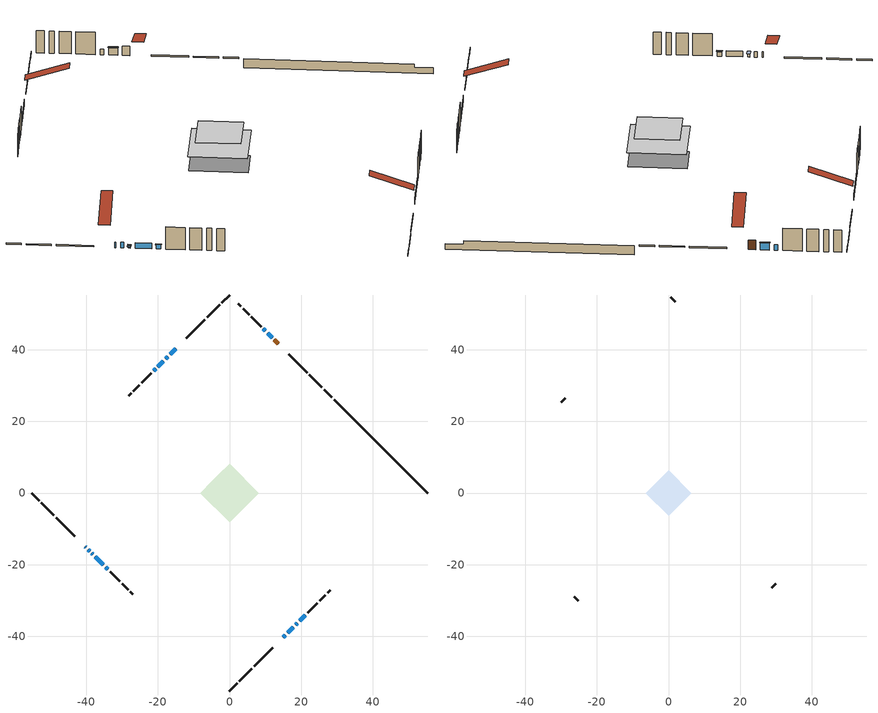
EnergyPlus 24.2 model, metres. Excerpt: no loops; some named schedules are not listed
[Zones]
conditioned space
 floor adiabatic (AdiabaticFloorConstruction): -8.21,0 0,8.21 8.21,0 0,-8.21 z3.05
 floor foundation (Slab1 construction): -6.51,1.68 -1.68,6.51 6.51,-1.68 1.68,-6.51 z-1.37
 wall outside (RimJoist1 construction): 0,-55.25 2.13,-53.12 / -55.25,0 -53.12,-2.13 / 0,55.25 -2.13,53.12 / 28.55,26.69 26.43,28.82 z0.61:0.91
 wall outside (RimJoist2 construction): 2.79,-52.46 6.25,-48.99 / -52.46,-2.79 -48.99,-6.25 / -2.79,52.46 -6.25,48.99 / 25.77,29.48 22.3,32.95 z0.61:0.91
 wall outside (RimJoist3 construction): 6.91,-48.33 12.05,-43.19 / -48.33,-6.91 -43.19,-12.05 / -6.91,48.33 -12.05,43.19 / 21.64,33.6 16.5,38.75 z0.61:0.91
 wall outside (AdiabaticWallConstruction 1): 13.57,41.67 12.53,42.72 z0.61:2.64
 wall outside (AdiabaticWallConstruction): -40.27,-14.98 -40.13,-15.12 / 14.98,-40.27 15.58,-39.66 / -14.98,40.27 -16.51,38.74 / -17.16,38.08 -17.8,37.45 / -18.46,36.79 -19.98,35.26 / -39.47,-15.77 -39.06,-16.19 / 16.24,-39.01 17.76,-37.48 / -20.64,34.61 -21.15,34.1 / 9.99,45.25 9.48,45.76 / 18.42,-36.83 18.93,-36.32 / -37.47,-17.77 -35.23,-20.02 / 19.59,-35.66 21.11,-34.13 z0.61:1.83; 11.87,43.38 10.65,44.6 z0.61:2.13; -38.4,-16.84 -38.13,-17.12 z0.61:1.22; -34.57,-20.67 -33.96,-21.28 z0.61:1.53
 wall outside (Wall1 construction): 21.77,-33.48 24.46,-30.78 / -33.31,-21.94 -30.61,-24.64 / -21.8,33.44 -24.5,30.75 / 8.83,46.42 6.13,49.12 z0.61:5.49
 wall outside (Wall2 construction): 25.12,-30.12 26.77,-28.48 / -29.95,-25.29 -28.31,-26.94 / -25.16,30.09 -26.8,28.44 / 5.47,49.77 3.83,51.42 z0.61:5.49
 wall outside (Wall3 construction): 27.43,-27.82 28.12,-27.12 / -27.65,-27.6 -26.95,-28.3 / -27.46,27.79 -28.16,27.09 / 3.17,52.08 2.47,52.77 z0.61:5.49
 wall foundation (FoundationWall1 construction): 29.21,26.04,-1.37 29.21,26.04,0.61 52.64,2.6,0.61 52.64,2.6,-0.11 55.25,0,-0.11 55.25,0,-1.37
 window (WindowConstruction 10): -40.26,-14.98 -40.13,-15.12 z0.61:1.83
 window (WindowConstruction 3): 14.98,-40.26 15.58,-39.66 z0.61:1.83
 window (WindowConstruction 4): -14.98,40.26 -16.51,38.74 z0.61:1.83
 window (WindowConstruction 5): -17.16,38.08 -17.8,37.45 z0.61:1.83
 window (WindowConstruction 6): -18.46,36.79 -19.98,35.27 z0.61:1.83
 window (WindowConstruction 7): 11.87,43.38 10.65,44.6 z0.61:2.13
 window (WindowConstruction 8): -39.47,-15.77 -39.06,-16.19 z0.61:1.83
 window (WindowConstruction 9): 16.24,-39.01 17.76,-37.48 z0.61:1.83
 window (WindowConstruction 12): -20.64,34.61 -21.15,34.1 z0.61:1.83
 window (WindowConstruction 13): 9.99,45.25 9.48,45.76 z0.61:1.83
 window (WindowConstruction 14): 18.42,-36.83 18.93,-36.32 z0.61:1.83
 window (WindowConstruction 11): -38.4,-16.84 -38.13,-17.12 z0.61:1.22
 window (WindowConstruction): -37.47,-17.77 -35.23,-20.02 z0.61:1.83
 window (WindowConstruction 1): -34.57,-20.67 -33.96,-21.28 z0.61:1.52
 window (WindowConstruction 2): 19.59,-35.66 21.11,-34.13 z0.61:1.83
 door (Door): 13.57,41.67 12.53,42.72 z0.61:2.64
 ceiling adiabatic (AdiabaticFloorConstruction): 0,-8.21 8.21,0 0,8.21 -8.21,0 z3.05
attic - vented
 floor to conditioned space (Floor1 construction Reversed): -6.29,0 0,6.29 6.29,0 0,-6.29 z5.49
 wall outside (Wall4 construction): 28.78,-26.47 29.94,-25.31 / -26.29,-28.95 -25.14,-30.11 / -28.82,26.43 -29.97,25.27 / 1.81,53.43 0.66,54.59 z0.61:5.49
 roof outside (Roof1 construction): 14.32,-40.92,5.49 8.2,-34.8,8.37 6.58,-36.41,8.37 12.71,-42.54,5.49; -40.92,-14.32,5.49 -34.8,-8.2,8.37 -36.41,-6.58,8.37 -42.54,-12.71,5.49; -14.32,40.92,5.49 -8.2,34.8,8.37 -6.58,36.41,8.37 -12.71,42.54,5.49; 14.23,41.02,5.49 8.1,34.89,8.37 9.72,33.28,8.37 15.84,39.4,5.49
shading: 10.54,44.7 11.98,43.27 12.19,43.48 10.76,44.91 z2.28; -38.03,-17.22 -38.51,-16.74 -39.15,-17.38 -38.67,-17.87 z1.37; -33.86,-21.39 -34.68,-20.57 -34.89,-20.78 -34.07,-21.6 z1.67
[Building]
Building 1: Terrain=Suburbs
[Site:Location]
Windsor AP_ON: Latitude {deg}=42.28; Longitude {deg}=-82.96; Time Zone {hr}=-5; Elevation {m}=190; Keep Site Location Information=Yes
[Site:GroundTemperature:Shallow]
6.34957, 4.46684, 4.31606, 5.20952, 8.79623, 12.3662, 15.4612, 17.4219, 17.5884, 15.9938, 12.9777, 9.51722
[Site:WaterMainsTemperature]
Calculation Method=Schedule; Temperature Schedule=mains temperature schedule
[Material] Roughness=Rough; Thermal Absorptance=0.9
Name | Thickness {m} | Conductivity {W/m-K} | Density {kg/m3} | Specific Heat {J/kg-K} | Solar Absorptance | Visible Absorptance
asphalt or fiberglass shingles | 0.00635 | 0.162714 | 1121.4 | 1465.45 | 0.4 | 0.4
ceiling stud and cavity | 0.1397 | 0.0940014 | 65.682 | 1177.47 | 0.7 | 0.7
concrete 4.0 in. | 0.1016 | 1.803125 | 2242.8 | 837.4 | 0.7 | 0.7
concrete 8.0 in. | 0.2032 | 1.803125 | 2242.8 | 837.4 | 0.7 | 0.7
door material | 0.04445 | 0.053851 | 512.64 | 1214.23 | 0.7 | 0.7
exterior vertical ins | 0.0416097 | 0.029427 | 32.04 | 1214.23 | 0.7 | 0.7
floor covering | 0.0127 | 0.0433444 | 54.468 | 1339.84 | 0.6 | 0.6
floor rigid ins; wall rigid ins | 0.512978 | 0.029427 | 32.04 | 1214.23 | 0.7 | 0.7
floor stud and cavity | 0.1397 | 1.75129 | 37.0049 | 1207.88 | 0.7 | 0.7
furniture material conditioned space 1 | 0.1524 | 0.115458 | 640.8 | 1214.23 | 0.6 | 0.6
gypsum board | 0.0127 | 0.160291 | 801 | 837.4 | 0.6 | 0.6
gypsum board 1 | 0.00254 | 0.160291 | 801 | 837.4 | 0.6 | 0.6
gypsum board 2 | 0.0127 | 0.160291 | 801 | 837.4 | 0.7 | 0.7
osb sheathing 0.5 in. | 0.0127 | 0.115458 | 512.64 | 1214.23 | 0.7 | 0.7
osb sheathing 0.75 in. | 0.01905 | 0.115458 | 512.64 | 1214.23 | 0.7 | 0.7
rim joist stud and cavity | 0.0508 | 0.194335 | 50.32683 | 1063.81 | 0.6 | 0.6
rim joist stud and cavity 1 | 0.0508 | 0.648972 | 50.32683 | 1063.81 | 0.6 | 0.6
rim joist stud and cavity 2 | 0.0508 | 0.107068 | 50.32683 | 1063.81 | 0.6 | 0.6
wall stud and cavity | 0.1397 | 0.605677 | 139.0536 | 1170.24 | 0.7 | 0.7
wall stud and cavity 1 | 0.0889 | 0.381856 | 50.32683 | 1063.81 | 0.7 | 0.7
wall stud and cavity 2 | 0.0889 | 0.213734 | 50.32683 | 1063.81 | 0.7 | 0.7
wall stud and cavity 3 | 0.0889 | 6.1454 | 50.32683 | 1063.81 | 0.6 | 0.6
wall stud and cavity 4 | 0.0889 | 0.380278 | 52.3479 | 1209.89 | 0.7 | 0.7
wall stud and cavity 5 | 0.0889 | 0.391764 | 83.0341 | 1211.67 | 0.7 | 0.7
wood siding | 0.0254 | 0.102417 | 544.68 | 1172.36 | 0.74 | 0.74
wood siding 1 | 0.00254 | 0.102417 | 544.68 | 1172.36 | 0.74 | 0.74
wood siding 2; wood siding 3; wood siding 4 | 0.0254 | 0.102417 | 544.68 | 1172.36 | 0.7 | 0.7
[WindowMaterial:SimpleGlazingSystem]
Name | U-Factor {W/m2-K} | Solar Heat Gain Coefficient
WindowMaterial | 3.034891 | 0.66
WindowMaterial 1 | 3.120061 | 0.5
WindowMaterial 2 | 3.0911 | 0.56
WindowMaterial 3 | 3.10132 | 0.53
WindowMaterial 4 | 3.09962 | 0.54
WindowMaterial 5 | 3.11211 | 0.49
WindowMaterial 6 | 3.02581 | 0.26
WindowMaterial 7 | 3.12517 | 0.43
[Construction]
AdiabaticFloorConstruction: floor stud and cavity, floor rigid ins, osb sheathing 0.75 in., floor covering
AdiabaticWallConstruction: wood siding 3, wall rigid ins, wall stud and cavity 4, gypsum board
AdiabaticWallConstruction 1: wood siding 4, wall rigid ins, wall stud and cavity 4, gypsum board
Door: door material
Floor1 construction Reversed: gypsum board, ceiling stud and cavity
FoundationWall1 construction: concrete 8.0 in., gypsum board 2
furniture construction conditioned space 1: furniture material conditioned space 1
PartitionWallConstruction: gypsum board, wall stud and cavity 5, gypsum board
RimJoist1 construction: wood siding 2, rim joist stud and cavity
RimJoist2 construction: wood siding 2, rim joist stud and cavity 1
RimJoist3 construction: wood siding 2, rim joist stud and cavity 2
Roof1 construction: asphalt or fiberglass shingles
Slab1 construction: concrete 4.0 in.
Wall1 construction: wood siding, osb sheathing 0.5 in., wall stud and cavity, gypsum board
Wall2 construction: wood siding 1, wall stud and cavity 1, gypsum board 1
Wall3 construction: wood siding 1, wall stud and cavity 2, gypsum board 1
Wall4 construction: wood siding 1, wall stud and cavity 3
WindowConstruction: WindowMaterial
WindowConstruction 1: WindowMaterial 1
WindowConstruction 10; WindowConstruction 11: WindowMaterial 6
WindowConstruction 12; WindowConstruction 13; WindowConstruction 14: WindowMaterial 7
WindowConstruction 2; WindowConstruction 4; WindowConstruction 6; WindowConstruction 7; WindowConstruction 9: WindowMaterial 2
WindowConstruction 3: WindowMaterial 3
WindowConstruction 5: WindowMaterial 4
WindowConstruction 8: WindowMaterial 5
[Zone] Multiplier=1; Part of Total Floor Area=Yes
Name | Volume {m3}
attic - vented | 37.0918
conditioned space | 484.2
[Space]
Name | Zone | Volume {m3}
attic - vented 1 | attic - vented | 37.0918
conditioned space 1 | conditioned space | 484.2
[ZoneInfiltration:EffectiveLeakageArea]
infil attic - vented 1: Zone or Space=attic - vented 1; Schedule=Always On Discrete; Effective Air Leakage Area {cm2}=3516.44; Stack Coefficient=0.000539944; Wind Coefficient=1.56998e-05
[ZoneMixing]
whole house fan mix: Zone or Space=attic - vented; Schedule=Always On Continuous; Design Flow Rate Calculation Method=Flow/Zone; Design Flow Rate {m3/s}=0; Source Zone or Space=conditioned space
[SurfaceProperty:ExposedFoundationPerimeter]
Slab1: Exposed Perimeter Calculation Method=TotalExposedPerimeter; Total Exposed Perimeter {m}=36.82
[InternalMass] Zone or ZoneList=conditioned space; Space or SpaceList=conditioned space 1
Name | Construction | Surface Area {m2}
furniture mass conditioned space 1 | furniture construction conditioned space 1 | 85.5682
partition wall mass | PartitionWallConstruction | 213.92
[Lights]
interior lighting: Zone or ZoneList or Space or SpaceList=conditioned space 1; Schedule=interior lighting schedule; Design Level Calculation Method=LightingLevel; Lighting Level {W}=343.2; Return Air Fraction=0; Fraction Radiant=0.6; Fraction Visible=0.2; Fraction Replaceable=1
[People]
occupants: Zone or ZoneList or Space or SpaceList=conditioned space 1; Number of People Schedule=occupants schedule; Number of People Calculation Method=People; Number of People=3; Fraction Radiant=0.314171; Sensible Heat Fraction=0.56303; Activity Level Schedule=occupants activity schedule; Carbon Dioxide Generation Rate {m3/s-W}=0; Enable ASHRAE 55 Comfort Warnings=No; Mean Radiant Temperature Calculation Type=EnclosureAveraged
[ElectricEquipment] Zone or ZoneList or Space or SpaceList=conditioned space 1; Design Level Calculation Method=EquipmentLevel
Name | Schedule | Design Level {W} | Fraction Latent | Fraction Radiant | Fraction Lost
clothes dryer | clothes dryer schedule | 140.772 | 0.015 | 0.081 | 0.85
clothes washer | clothes washer schedule | 32.1985 | 0.03 | 0.162 | 0.7
cooking range | cooking range schedule | 215.147 | 0.08 | 0.432 | 0.2
dishwasher | dishwasher schedule | 66.8632 | 0.3 | 0.18 | 0.4
fridge | fridge schedule | 72.9452 | 0 | 0.6 | 0
mech vent bath fan 0 | mech vent bath fan 0 schedule | 25.1 | 0 | 0 | 1
mech vent bath fan 1 | mech vent bath fan 1 schedule | 25.1 | 0 | 0 | 1
mech vent house fan | mech vent house fan schedule | 0 | 0 | 0 | 1
mech vent house fan cfis | mech vent house fan cfis schedule | 0 | 0 | 0 | 0
mech vent range fan 0 | mech vent range fan 0 schedule | 57 | 0 | 0 | 1
misc plug loads | misc plug loads schedule | 494.7 | 0.045 | 0.513 | 0.1
whole house fan | Always On Discrete | 0 | 0 | 0 | 1
[OtherEquipment] Zone or ZoneList or Space or SpaceList=conditioned space 1; Design Level Calculation Method=EquipmentLevel
Name | Fuel Type | Schedule | Design Level {W} | Fraction Latent | Fraction Radiant | Fraction Lost
clothes dryer 1 | Electricity | clothes dryer schedule | 0 | 0.015 | 0.081 | 0.85
cooking range 1 | Electricity | cooking range schedule | 0 | 0.08 | 0.432 | 0.2
general water use latent | None | general water use schedule | 62.594 | 1 | 0 | 0
general water use sensible | None | general water use schedule | -61.6891 | 0 | 0.6 | 0
mech vent house fan latent load | None | Always On Discrete | 0 | 1 | 0 | 0
mech vent house fan sensible load | None | Always On Discrete | 0 | 0 | 0 | 0
water heater energy adjustment1 | NaturalGas | Always On Discrete | 0.01 | 0 | 0 | 1
[ZoneInfiltration:DesignFlowRate] Zone or ZoneList or Space or SpaceList=conditioned space 1; Schedule=Always On Discrete; Design Flow Rate Calculation Method=Flow/Zone; Design Flow Rate {m3/s}=0
infil flow; natural vent flow; whole house fan flow
[Foundation:Kiva]
Foundation Kiva 1: Initial Indoor Air Temperature {C}=18; Wall Height Above Grade {m}=0.609996; Wall Depth Below Slab {m}=0.2032; Custom Block Material Name 1=exterior vertical ins; Custom Block Depth 1 {m}=1.98001; Custom Block X Position 1 {m}=0.2159; Custom Block Z Position 1 {m}=0
[Foundation:Kiva:Settings]
Soil Conductivity {W/m-K}=0.849921; Soil Density {kg/m3}=1842.3; Soil Specific Heat {J/kg-K}=418.7; Ground Solar Absorptivity=0.9; Ground Thermal Absorptivity=0.9; Ground Surface Roughness {m}=0.03; Far-Field Width {m}=40; Deep-Ground Boundary Condition=ZeroFlux; Deep-Ground Depth {m}=40; Minimum Cell Dimension {m}=0.2; Maximum Cell Growth Coefficient=3; Simulation Timestep=Timestep
[Exterior:Lights]
exterior lighting: Schedule=exterior lighting schedule; Design Level {W}=75.6
[Schedule:Constant]
Name | Hourly Value
Always On Continuous; mech vent house fan schedule; mech vent house fan cfis schedule; Always On Discrete | 1
occupants activity schedule | 117.228
fridge schedule | 0
[Schedule:Week:Daily]
interior lighting schedule Week Rule - Jan1-Jan27: interior lighting schedule day, interior lighting schedule day, interior lighting schedule day, interior lighting schedule day, interior lighting schedule day, interior lighting schedule day, interior lighting schedule day, interior lighting schedule default day, interior lighting schedule default day, interior lighting schedule default day, interior lighting schedule default day, interior lighting schedule default day
interior lighting schedule Week Rule - Jan28-Feb3: interior lighting schedule day, interior lighting schedule day, interior lighting schedule day, interior lighting schedule day, interior lighting schedule day 1, interior lighting schedule day 1, interior lighting schedule day 1, interior lighting schedule default day, interior lighting schedule default day, interior lighting schedule default day, interior lighting schedule default day, interior lighting schedule default day
interior lighting schedule Week Rule - Feb4-Feb24: interior lighting schedule day 1, interior lighting schedule day 1, interior lighting schedule day 1, interior lighting schedule day 1, interior lighting schedule day 1, interior lighting schedule day 1, interior lighting schedule day 1, interior lighting schedule default day, interior lighting schedule default day, interior lighting schedule default day, interior lighting schedule default day, interior lighting schedule default day
interior lighting schedule Week Rule - Feb25-Mar3: interior lighting schedule day 1, interior lighting schedule day 1, interior lighting schedule day 1, interior lighting schedule day 1, interior lighting schedule day 2, interior lighting schedule day 2, interior lighting schedule day 2, interior lighting schedule default day, interior lighting schedule default day, interior lighting schedule default day, interior lighting schedule default day, interior lighting schedule default day
interior lighting schedule Week Rule - Mar4-Mar31: interior lighting schedule day 2, interior lighting schedule day 2, interior lighting schedule day 2, interior lighting schedule day 2, interior lighting schedule day 2, interior lighting schedule day 2, interior lighting schedule day 2, interior lighting schedule default day, interior lighting schedule default day, interior lighting schedule default day, interior lighting schedule default day, interior lighting schedule default day
interior lighting schedule Week Rule - Apr1-Apr28: interior lighting schedule day 3, interior lighting schedule day 3, interior lighting schedule day 3, interior lighting schedule day 3, interior lighting schedule day 3, interior lighting schedule day 3, interior lighting schedule day 3, interior lighting schedule default day, interior lighting schedule default day, interior lighting schedule default day, interior lighting schedule default day, interior lighting schedule default day
interior lighting schedule Week Rule - Apr29-May5: interior lighting schedule day 3, interior lighting schedule day 3, interior lighting schedule day 4, interior lighting schedule day 4, interior lighting schedule day 4, interior lighting schedule day 4, interior lighting schedule day 4, interior lighting schedule default day, interior lighting schedule default day, interior lighting schedule default day, interior lighting schedule default day, interior lighting schedule default day
interior lighting schedule Week Rule - May6-May26: interior lighting schedule day 4, interior lighting schedule day 4, interior lighting schedule day 4, interior lighting schedule day 4, interior lighting schedule day 4, interior lighting schedule day 4, interior lighting schedule day 4, interior lighting schedule default day, interior lighting schedule default day, interior lighting schedule default day, interior lighting schedule default day, interior lighting schedule default day
interior lighting schedule Week Rule - May27-Jun2: interior lighting schedule day 4, interior lighting schedule day 4, interior lighting schedule day 4, interior lighting schedule day 4, interior lighting schedule day 4, interior lighting schedule day 5, interior lighting schedule day 5, interior lighting schedule default day, interior lighting schedule default day, interior lighting schedule default day, interior lighting schedule default day, interior lighting schedule default day
interior lighting schedule Week Rule - Jun3-Jun30: interior lighting schedule day 5, interior lighting schedule day 5, interior lighting schedule day 5, interior lighting schedule day 5, interior lighting schedule day 5, interior lighting schedule day 5, interior lighting schedule day 5, interior lighting schedule default day, interior lighting schedule default day, interior lighting schedule default day, interior lighting schedule default day, interior lighting schedule default day
interior lighting schedule Week Rule - Jul1-Jul28: interior lighting schedule day 6, interior lighting schedule day 6, interior lighting schedule day 6, interior lighting schedule day 6, interior lighting schedule day 6, interior lighting schedule day 6, interior lighting schedule day 6, interior lighting schedule default day, interior lighting schedule default day, interior lighting schedule default day, interior lighting schedule default day, interior lighting schedule default day
interior lighting schedule Week Rule - Jul29-Aug4: interior lighting schedule day 6, interior lighting schedule day 6, interior lighting schedule day 6, interior lighting schedule day 7, interior lighting schedule day 7, interior lighting schedule day 7, interior lighting schedule day 7, interior lighting schedule default day, interior lighting schedule default day, interior lighting schedule default day, interior lighting schedule default day, interior lighting schedule default day
interior lighting schedule Week Rule - Aug5-Aug25: interior lighting schedule day 7, interior lighting schedule day 7, interior lighting schedule day 7, interior lighting schedule day 7, interior lighting schedule day 7, interior lighting schedule day 7, interior lighting schedule day 7, interior lighting schedule default day, interior lighting schedule default day, interior lighting schedule default day, interior lighting schedule default day, interior lighting schedule default day
interior lighting schedule Week Rule - Aug26-Sep1: interior lighting schedule day 7, interior lighting schedule day 7, interior lighting schedule day 7, interior lighting schedule day 7, interior lighting schedule day 7, interior lighting schedule day 7, interior lighting schedule day 8, interior lighting schedule default day, interior lighting schedule default day, interior lighting schedule default day, interior lighting schedule default day, interior lighting schedule default day
interior lighting schedule Week Rule - Sep2-Sep29: interior lighting schedule day 8, interior lighting schedule day 8, interior lighting schedule day 8, interior lighting schedule day 8, interior lighting schedule day 8, interior lighting schedule day 8, interior lighting schedule day 8, interior lighting schedule default day, interior lighting schedule default day, interior lighting schedule default day, interior lighting schedule default day, interior lighting schedule default day
interior lighting schedule Week Rule - Sep30-Oct6: interior lighting schedule day 8, interior lighting schedule day 9, interior lighting schedule day 9, interior lighting schedule day 9, interior lighting schedule day 9, interior lighting schedule day 9, interior lighting schedule day 9, interior lighting schedule default day, interior lighting schedule default day, interior lighting schedule default day, interior lighting schedule default day, interior lighting schedule default day
interior lighting schedule Week Rule - Oct7-Oct27: interior lighting schedule day 9, interior lighting schedule day 9, interior lighting schedule day 9, interior lighting schedule day 9, interior lighting schedule day 9, interior lighting schedule day 9, interior lighting schedule day 9, interior lighting schedule default day, interior lighting schedule default day, interior lighting schedule default day, interior lighting schedule default day, interior lighting schedule default day
interior lighting schedule Week Rule - Oct28-Nov3: interior lighting schedule day 9, interior lighting schedule day 9, interior lighting schedule day 9, interior lighting schedule day 9, interior lighting schedule day 10, interior lighting schedule day 10, interior lighting schedule day 10, interior lighting schedule default day, interior lighting schedule default day, interior lighting schedule default day, interior lighting schedule default day, interior lighting schedule default day
interior lighting schedule Week Rule - Nov4-Nov24: interior lighting schedule day 10, interior lighting schedule day 10, interior lighting schedule day 10, interior lighting schedule day 10, interior lighting schedule day 10, interior lighting schedule day 10, interior lighting schedule day 10, interior lighting schedule default day, interior lighting schedule default day, interior lighting schedule default day, interior lighting schedule default day, interior lighting schedule default day
interior lighting schedule Week Rule - Nov25-Dec1: interior lighting schedule day 10, interior lighting schedule day 10, interior lighting schedule day 10, interior lighting schedule day 10, interior lighting schedule day 10, interior lighting schedule day 10, interior lighting schedule day 11, interior lighting schedule default day, interior lighting schedule default day, interior lighting schedule default day, interior lighting schedule default day, interior lighting schedule default day
interior lighting schedule Week Rule - Dec2-Dec31: interior lighting schedule day 11, interior lighting schedule day 11, interior lighting schedule day 11, interior lighting schedule day 11, interior lighting schedule day 11, interior lighting schedule day 11, interior lighting schedule day 11, interior lighting schedule default day, interior lighting schedule default day, interior lighting schedule default day, interior lighting schedule default day, interior lighting schedule default day
occupants schedule Week Rule - Jan1-Dec31: occupants schedule day, occupants schedule day, occupants schedule day, occupants schedule day, occupants schedule day, occupants schedule day, occupants schedule day, occupants schedule default day, occupants schedule default day, occupants schedule default day, occupants schedule default day, occupants schedule default day
clothes dryer schedule Week Rule - Jan1-Dec31: clothes dryer schedule day, clothes dryer schedule day, clothes dryer schedule day, clothes dryer schedule day, clothes dryer schedule day, clothes dryer schedule day, clothes dryer schedule day, clothes dryer schedule default day, clothes dryer schedule default day, clothes dryer schedule default day, clothes dryer schedule default day, clothes dryer schedule default day
clothes washer schedule Week Rule - Jan1-Dec31: clothes washer schedule day, clothes washer schedule day, clothes washer schedule day, clothes washer schedule day, clothes washer schedule day, clothes washer schedule day, clothes washer schedule day, clothes washer schedule default day, clothes washer schedule default day, clothes washer schedule default day, clothes washer schedule default day, clothes washer schedule default day
cooking range schedule Week Rule - Jan1-Dec31: cooking range schedule day, cooking range schedule day, cooking range schedule day, cooking range schedule day, cooking range schedule day, cooking range schedule day, cooking range schedule day, cooking range schedule default day, cooking range schedule default day, cooking range schedule default day, cooking range schedule default day, cooking range schedule default day
dishwasher schedule Week Rule - Jan1-Dec31: dishwasher schedule day, dishwasher schedule day, dishwasher schedule day, dishwasher schedule day, dishwasher schedule day, dishwasher schedule day, dishwasher schedule day, dishwasher schedule default day, dishwasher schedule default day, dishwasher schedule default day, dishwasher schedule default day, dishwasher schedule default day
mech vent bath fan 0 schedule Week Rule - Jan1-Dec31: mech vent bath fan 0 schedule day, mech vent bath fan 0 schedule day, mech vent bath fan 0 schedule day, mech vent bath fan 0 schedule day, mech vent bath fan 0 schedule day, mech vent bath fan 0 schedule day, mech vent bath fan 0 schedule day, mech vent bath fan 0 schedule default day, mech vent bath fan 0 schedule default day, mech vent bath fan 0 schedule default day, mech vent bath fan 0 schedule default day, mech vent bath fan 0 schedule default day
mech vent bath fan 1 schedule Week Rule - Jan1-Dec31: mech vent bath fan 1 schedule day, mech vent bath fan 1 schedule day, mech vent bath fan 1 schedule day, mech vent bath fan 1 schedule day, mech vent bath fan 1 schedule day, mech vent bath fan 1 schedule day, mech vent bath fan 1 schedule day, mech vent bath fan 1 schedule default day, mech vent bath fan 1 schedule default day, mech vent bath fan 1 schedule default day, mech vent bath fan 1 schedule default day, mech vent bath fan 1 schedule default day
mech vent range fan 0 schedule Week Rule - Jan1-Dec31: mech vent range fan 0 schedule day, mech vent range fan 0 schedule day, mech vent range fan 0 schedule day, mech vent range fan 0 schedule day, mech vent range fan 0 schedule day, mech vent range fan 0 schedule day, mech vent range fan 0 schedule day, mech vent range fan 0 schedule default day, mech vent range fan 0 schedule default day, mech vent range fan 0 schedule default day, mech vent range fan 0 schedule default day, mech vent range fan 0 schedule default day
misc plug loads schedule Week Rule - Jan1-Dec31: misc plug loads schedule day, misc plug loads schedule day, misc plug loads schedule day, misc plug loads schedule day, misc plug loads schedule day, misc plug loads schedule day, misc plug loads schedule day, misc plug loads schedule default day, misc plug loads schedule default day, misc plug loads schedule default day, misc plug loads schedule default day, misc plug loads schedule default day
general water use schedule Week Rule - Jan1-Dec31: general water use schedule day, general water use schedule day, general water use schedule day, general water use schedule day, general water use schedule day, general water use schedule day, general water use schedule day, general water use schedule default day, general water use schedule default day, general water use schedule default day, general water use schedule default day, general water use schedule default day
exterior lighting schedule Week Rule - Jan1-Jan27: exterior lighting schedule day, exterior lighting schedule day, exterior lighting schedule day, exterior lighting schedule day, exterior lighting schedule day, exterior lighting schedule day, exterior lighting schedule day, exterior lighting schedule default day, exterior lighting schedule default day, exterior lighting schedule default day, exterior lighting schedule default day, exterior lighting schedule default day
exterior lighting schedule Week Rule - Jan28-Feb3: exterior lighting schedule day, exterior lighting schedule day, exterior lighting schedule day, exterior lighting schedule day, exterior lighting schedule day 1, exterior lighting schedule day 1, exterior lighting schedule day 1, exterior lighting schedule default day, exterior lighting schedule default day, exterior lighting schedule default day, exterior lighting schedule default day, exterior lighting schedule default day
exterior lighting schedule Week Rule - Feb4-Feb24: exterior lighting schedule day 1, exterior lighting schedule day 1, exterior lighting schedule day 1, exterior lighting schedule day 1, exterior lighting schedule day 1, exterior lighting schedule day 1, exterior lighting schedule day 1, exterior lighting schedule default day, exterior lighting schedule default day, exterior lighting schedule default day, exterior lighting schedule default day, exterior lighting schedule default day
exterior lighting schedule Week Rule - Feb25-Mar3: exterior lighting schedule day 1, exterior lighting schedule day 1, exterior lighting schedule day 1, exterior lighting schedule day 1, exterior lighting schedule day 2, exterior lighting schedule day 2, exterior lighting schedule day 2, exterior lighting schedule default day, exterior lighting schedule default day, exterior lighting schedule default day, exterior lighting schedule default day, exterior lighting schedule default day
exterior lighting schedule Week Rule - Mar4-Mar31: exterior lighting schedule day 2, exterior lighting schedule day 2, exterior lighting schedule day 2, exterior lighting schedule day 2, exterior lighting schedule day 2, exterior lighting schedule day 2, exterior lighting schedule day 2, exterior lighting schedule default day, exterior lighting schedule default day, exterior lighting schedule default day, exterior lighting schedule default day, exterior lighting schedule default day
exterior lighting schedule Week Rule - Apr1-Apr28: exterior lighting schedule day 3, exterior lighting schedule day 3, exterior lighting schedule day 3, exterior lighting schedule day 3, exterior lighting schedule day 3, exterior lighting schedule day 3, exterior lighting schedule day 3, exterior lighting schedule default day, exterior lighting schedule default day, exterior lighting schedule default day, exterior lighting schedule default day, exterior lighting schedule default day
exterior lighting schedule Week Rule - Apr29-May5: exterior lighting schedule day 3, exterior lighting schedule day 3, exterior lighting schedule day 4, exterior lighting schedule day 4, exterior lighting schedule day 4, exterior lighting schedule day 4, exterior lighting schedule day 4, exterior lighting schedule default day, exterior lighting schedule default day, exterior lighting schedule default day, exterior lighting schedule default day, exterior lighting schedule default day
exterior lighting schedule Week Rule - May6-May26: exterior lighting schedule day 4, exterior lighting schedule day 4, exterior lighting schedule day 4, exterior lighting schedule day 4, exterior lighting schedule day 4, exterior lighting schedule day 4, exterior lighting schedule day 4, exterior lighting schedule default day, exterior lighting schedule default day, exterior lighting schedule default day, exterior lighting schedule default day, exterior lighting schedule default day
exterior lighting schedule Week Rule - May27-Jun2: exterior lighting schedule day 4, exterior lighting schedule day 4, exterior lighting schedule day 4, exterior lighting schedule day 4, exterior lighting schedule day 4, exterior lighting schedule day 5, exterior lighting schedule day 5, exterior lighting schedule default day, exterior lighting schedule default day, exterior lighting schedule default day, exterior lighting schedule default day, exterior lighting schedule default day
exterior lighting schedule Week Rule - Jun3-Jun30: exterior lighting schedule day 5, exterior lighting schedule day 5, exterior lighting schedule day 5, exterior lighting schedule day 5, exterior lighting schedule day 5, exterior lighting schedule day 5, exterior lighting schedule day 5, exterior lighting schedule default day, exterior lighting schedule default day, exterior lighting schedule default day, exterior lighting schedule default day, exterior lighting schedule default day
exterior lighting schedule Week Rule - Jul1-Jul28: exterior lighting schedule day 6, exterior lighting schedule day 6, exterior lighting schedule day 6, exterior lighting schedule day 6, exterior lighting schedule day 6, exterior lighting schedule day 6, exterior lighting schedule day 6, exterior lighting schedule default day, exterior lighting schedule default day, exterior lighting schedule default day, exterior lighting schedule default day, exterior lighting schedule default day
exterior lighting schedule Week Rule - Jul29-Aug4: exterior lighting schedule day 6, exterior lighting schedule day 6, exterior lighting schedule day 6, exterior lighting schedule day 7, exterior lighting schedule day 7, exterior lighting schedule day 7, exterior lighting schedule day 7, exterior lighting schedule default day, exterior lighting schedule default day, exterior lighting schedule default day, exterior lighting schedule default day, exterior lighting schedule default day
exterior lighting schedule Week Rule - Aug5-Aug25: exterior lighting schedule day 7, exterior lighting schedule day 7, exterior lighting schedule day 7, exterior lighting schedule day 7, exterior lighting schedule day 7, exterior lighting schedule day 7, exterior lighting schedule day 7, exterior lighting schedule default day, exterior lighting schedule default day, exterior lighting schedule default day, exterior lighting schedule default day, exterior lighting schedule default day
exterior lighting schedule Week Rule - Aug26-Sep1: exterior lighting schedule day 7, exterior lighting schedule day 7, exterior lighting schedule day 7, exterior lighting schedule day 7, exterior lighting schedule day 7, exterior lighting schedule day 7, exterior lighting schedule day 8, exterior lighting schedule default day, exterior lighting schedule default day, exterior lighting schedule default day, exterior lighting schedule default day, exterior lighting schedule default day
[Schedule:Year]
interior lighting schedule: interior lighting schedule Week Rule - Jan1-Jan27, 1, 1, 1, 27, interior lighting schedule Week Rule - Jan28-Feb3, 1, 28, 2, 3, interior lighting schedule Week Rule - Feb4-Feb24, 2, 4, 2, 24, interior lighting schedule Week Rule - Feb25-Mar3, 2, 25, 3, 3, interior lighting schedule Week Rule - Mar4-Mar31, 3, 4, 3, 31, interior lighting schedule Week Rule - Apr1-Apr28, 4, 1, 4, 28, interior lighting schedule Week Rule - Apr29-May5, 4, 29, 5, 5, interior lighting schedule Week Rule - May6-May26, 5, 6, 5, 26, interior lighting schedule Week Rule - May27-Jun2, 5, 27, 6, 2, interior lighting schedule Week Rule - Jun3-Jun30, 6, 3, 6, 30, interior lighting schedule Week Rule - Jul1-Jul28, 7, 1, 7, 28, interior lighting schedule Week Rule - Jul29-Aug4, 7, 29, 8, 4, interior lighting schedule Week Rule - Aug5-Aug25, 8, 5, 8, 25, interior lighting schedule Week Rule - Aug26-Sep1, 8, 26, 9, 1, interior lighting schedule Week Rule - Sep2-Sep29, 9, 2, 9, 29, interior lighting schedule Week Rule - Sep30-Oct6, 9, 30, 10, 6, interior lighting schedule Week Rule - Oct7-Oct27, 10, 7, 10, 27, interior lighting schedule Week Rule - Oct28-Nov3, 10, 28, 11, 3, interior lighting schedule Week Rule - Nov4-Nov24, 11, 4, 11, 24, interior lighting schedule Week Rule - Nov25-Dec1, 11, 25, 12, 1, interior lighting schedule Week Rule - Dec2-Dec31, 12, 2, 12, 31
occupants schedule: occupants schedule Week Rule - Jan1-Dec31, 1, 1, 12, 31
clothes dryer schedule: clothes dryer schedule Week Rule - Jan1-Dec31, 1, 1, 12, 31
clothes washer schedule: clothes washer schedule Week Rule - Jan1-Dec31, 1, 1, 12, 31
cooking range schedule: cooking range schedule Week Rule - Jan1-Dec31, 1, 1, 12, 31
dishwasher schedule: dishwasher schedule Week Rule - Jan1-Dec31, 1, 1, 12, 31
mech vent bath fan 0 schedule: mech vent bath fan 0 schedule Week Rule - Jan1-Dec31, 1, 1, 12, 31
mech vent bath fan 1 schedule: mech vent bath fan 1 schedule Week Rule - Jan1-Dec31, 1, 1, 12, 31
mech vent range fan 0 schedule: mech vent range fan 0 schedule Week Rule - Jan1-Dec31, 1, 1, 12, 31
misc plug loads schedule: misc plug loads schedule Week Rule - Jan1-Dec31, 1, 1, 12, 31
general water use schedule: general water use schedule Week Rule - Jan1-Dec31, 1, 1, 12, 31
exterior lighting schedule: exterior lighting schedule Week Rule - Jan1-Jan27, 1, 1, 1, 27, exterior lighting schedule Week Rule - Jan28-Feb3, 1, 28, 2, 3, exterior lighting schedule Week Rule - Feb4-Feb24, 2, 4, 2, 24, exterior lighting schedule Week Rule - Feb25-Mar3, 2, 25, 3, 3, exterior lighting schedule Week Rule - Mar4-Mar31, 3, 4, 3, 31, exterior lighting schedule Week Rule - Apr1-Apr28, 4, 1, 4, 28, exterior lighting schedule Week Rule - Apr29-May5, 4, 29, 5, 5, exterior lighting schedule Week Rule - May6-May26, 5, 6, 5, 26, exterior lighting schedule Week Rule - May27-Jun2, 5, 27, 6, 2, exterior lighting schedule Week Rule - Jun3-Jun30, 6, 3, 6, 30, exterior lighting schedule Week Rule - Jul1-Jul28, 7, 1, 7, 28, exterior lighting schedule Week Rule - Jul29-Aug4, 7, 29, 8, 4, exterior lighting schedule Week Rule - Aug5-Aug25, 8, 5, 8, 25, exterior lighting schedule Week Rule - Aug26-Sep1, 8, 26, 9, 1, exterior lighting schedule Week Rule - Sep2-Sep29, 9, 2, 9, 29, exterior lighting schedule Week Rule - Sep30-Oct6, 9, 30, 10, 6, exterior lighting schedule Week Rule - Oct7-Oct27, 10, 7, 10, 27, exterior lighting schedule Week Rule - Oct28-Nov3, 10, 28, 11, 3, exterior lighting schedule Week Rule - Nov4-Nov24, 11, 4, 11, 24, exterior lighting schedule Week Rule - Nov25-Dec1, 11, 25, 12, 1, exterior lighting schedule Week Rule - Dec2-Dec31, 12, 2, 12, 31
[Schedule:Compact]
mains temperature schedule: Through: 01/01, For: AllDays, Until: 24:00, 9.71556, Through: 01/02, For: AllDays, Until: 24:00, 9.65056, Through: 01/03, For: AllDays, Until: 24:00, 9.58667, Through: 01/04, For: AllDays, Until: 24:00, 9.52389, Through: 01/05, For: AllDays, Until: 24:00, 9.46278, Through: 01/06, For: AllDays, Until: 24:00, 9.40278, Through: 01/07, For: AllDays, Until: 24:00, 9.34444, Through: 01/08, For: AllDays, Until: 24:00, 9.28778, Through: 01/09, For: AllDays, Until: 24:00, 9.23222, Through: 01/10, For: AllDays, Until: 24:00, 9.17778, Through: 01/11, For: AllDays, Until: 24:00, 9.125, Through: 01/12, For: AllDays, Until: 24:00, 9.07389, Through: 01/13, For: AllDays, Until: 24:00, 9.02444, Through: 01/14, For: AllDays, Until: 24:00, 8.97611, Through: 01/15, For: AllDays, Until: 24:00, 8.92944, Through: 01/16, For: AllDays, Until: 24:00, 8.88444, Through: 01/17, For: AllDays, Until: 24:00, 8.84056, Through: 01/18, For: AllDays, Until: 24:00, 8.79889, Through: 01/19, For: AllDays, Until: 24:00, 8.75833, Through: 01/20, For: AllDays, Until: 24:00, 8.71944, Through: 01/21, For: AllDays, Until: 24:00, 8.68222, Through: 01/22, For: AllDays, Until: 24:00, 8.64667, Through: 01/23, For: AllDays, Until: 24:00, 8.61222, Through: 01/24, For: AllDays, Until: 24:00, 8.58, Through: 01/25, For: AllDays, Until: 24:00, 8.54944, Through: 01/26, For: AllDays, Until: 24:00, 8.52, Through: 01/27, For: AllDays, Until: 24:00, 8.49278, Through: 01/28, For: AllDays, Until: 24:00, 8.46722, Through: 01/29, For: AllDays, Until: 24:00, 8.44278, Through: 01/30, For: AllDays, Until: 24:00, 8.42056, Through: 01/31, For: AllDays, Until: 24:00, 8.39944, Through: 02/01, For: AllDays, Until: 24:00, 8.38056, Through: 02/02, For: AllDays, Until: 24:00, 8.36333, Through: 02/03, For: AllDays, Until: 24:00, 8.34778, Through: 02/04, For: AllDays, Until: 24:00, 8.33389, Through: 02/05, For: AllDays, Until: 24:00, 8.32167, Through: 02/06, For: AllDays, Until: 24:00, 8.31111, Through: 02/07, For: AllDays, Until: 24:00, 8.30222, Through: 02/08, For: AllDays, Until: 24:00, 8.295, Through: 02/09, For: AllDays, Until: 24:00, 8.29, Through: 02/10, For: AllDays, Until: 24:00, 8.28611, Through: 02/11, For: AllDays, Until: 24:00, 8.28444, Through: 02/12, For: AllDays, Until: 24:00, 8.28444, Through: 02/13, For: AllDays, Until: 24:00, 8.28611, Through: 02/14, For: AllDays, Until: 24:00, 8.28889, Through: 02/15, For: AllDays, Until: 24:00, 8.29444, Through: 02/16, For: AllDays, Until: 24:00, 8.30111, Through: 02/17, For: AllDays, Until: 24:00, 8.30944, Through: 02/18, For: AllDays, Until: 24:00, 8.31944, Through: 02/19, For: AllDays, Until: 24:00, 8.33167, Through: 02/20, For: AllDays, Until: 24:00, 8.345, Through: 02/21, For: AllDays, Until: 24:00, 8.36056, Through: 02/22, For: AllDays, Until: 24:00, 8.37778, Through: 02/23, For: AllDays, Until: 24:00, 8.39611, Through: 02/24, For: AllDays, Until: 24:00, 8.41667, Through: 02/25, For: AllDays, Until: 24:00, 8.43889, Through: 02/26, For: AllDays, Until: 24:00, 8.46278, Through: 02/27, For: AllDays, Until: 24:00, 8.48833, Through: 02/28, For: AllDays, Until: 24:00, 8.51556, Through: 03/01, For: AllDays, Until: 24:00, 8.54444, Through: 03/02, For: AllDays, Until: 24:00, 8.575, Through: 03/03, For: AllDays, Until: 24:00, 8.60667, Through: 03/04, For: AllDays, Until: 24:00, 8.64056, Through: 03/05, For: AllDays, Until: 24:00, 8.67611, Through: 03/06, For: AllDays, Until: 24:00, 8.71278, Through: 03/07, For: AllDays, Until: 24:00, 8.75167, Through: 03/08, For: AllDays, Until: 24:00, 8.79167, Through: 03/09, For: AllDays, Until: 24:00, 8.83333, Through: 03/10, For: AllDays, Until: 24:00, 8.87667, Through: 03/11, For: AllDays, Until: 24:00, 8.92167, Through: 03/12, For: AllDays, Until: 24:00, 8.96833, Through: 03/13, For: AllDays, Until: 24:00, 9.01611, Through: 03/14, For: AllDays, Until: 24:00, 9.06556, Through: 03/15, For: AllDays, Until: 24:00, 9.11667, Through: 03/16, For: AllDays, Until: 24:00, 9.16889, Through: 03/17, For: AllDays, Until: 24:00, 9.22278, Through: 03/18, For: AllDays, Until: 24:00, 9.27833, Through: 03/19, For: AllDays, Until: 24:00, 9.335, Through: 03/20, For: AllDays, Until: 24:00, 9.39333, Through: 03/21, For: AllDays, Until: 24:00, 9.45278, Through: 03/22, For: AllDays, Until: 24:00, 9.51389, Through: 03/23, For: AllDays, Until: 24:00, 9.57611, Through: 03/24, For: AllDays, Until: 24:00, 9.64, Through: 03/25, For: AllDays, Until: 24:00, 9.705, Through: 03/26, For: AllDays, Until: 24:00, 9.77111, Through: 03/27, For: AllDays, Until: 24:00, 9.83889, Through: 03/28, For: AllDays, Until: 24:00, 9.90778, Through: 03/29, For: AllDays, Until: 24:00, 9.97778, Through: 03/30, For: AllDays, Until: 24:00, 10.0489, Through: 03/31, For: AllDays, Until: 24:00, 10.1217, Through: 04/01, For: AllDays, Until: 24:00, 10.1956, Through: 04/02, For: AllDays, Until: 24:00, 10.2706, Through: 04/03, For: AllDays, Until: 24:00, 10.3461, Through: 04/04, For: AllDays, Until: 24:00, 10.4233, Through: 04/05, For: AllDays, Until: 24:00, 10.5017, Through: 04/06, For: AllDays, Until: 24:00, 10.5811, Through: 04/07, For: AllDays, Until: 24:00, 10.6617, Through: 04/08, For: AllDays, Until: 24:00, 10.7428, Through: 04/09, For: AllDays, Until: 24:00, 10.825, Through: 04/10, For: AllDays, Until: 24:00, 10.9089, Through: 04/11, For: AllDays, Until: 24:00, 10.9928, Through: 04/12, For: AllDays, Until: 24:00, 11.0783, Through: 04/13, For: AllDays, Until: 24:00, 11.1644, Through: 04/14, For: AllDays, Until: 24:00, 11.2517, Through: 04/15, For: AllDays, Until: 24:00, 11.3394, Through: 04/16, For: AllDays, Until: 24:00, 11.4278, Through: 04/17, For: AllDays, Until: 24:00, 11.5178, Through: 04/18, For: AllDays, Until: 24:00, 11.6078, Through: 04/19, For: AllDays, Until: 24:00, 11.6989, Through: 04/20, For: AllDays, Until: 24:00, 11.7906, Through: 04/21, For: AllDays, Until: 24:00, 11.8828, Through: 04/22, For: AllDays, Until: 24:00, 11.9761, Through: 04/23, For: AllDays, Until: 24:00, 12.07, Through: 04/24, For: AllDays, Until: 24:00, 12.1639, Through: 04/25, For: AllDays, Until: 24:00, 12.2589, Through: 04/26, For: AllDays, Until: 24:00, 12.3544, Through: 04/27, For: AllDays, Until: 24:00, 12.4506, Through: 04/28, For: AllDays, Until: 24:00, 12.5472, Through: 04/29, For: AllDays, Until: 24:00, 12.6439, Through: 04/30, For: AllDays, Until: 24:00, 12.7411, Through: 05/01, For: AllDays, Until: 24:00, 12.8389, Through: 05/02, For: AllDays, Until: 24:00, 12.9372, Through: 05/03, For: AllDays, Until: 24:00, 13.0356, Through: 05/04, For: AllDays, Until: 24:00, 13.1344, Through: 05/05, For: AllDays, Until: 24:00, 13.2339, Through: 05/06, For: AllDays, Until: 24:00, 13.3333, Through: 05/07, For: AllDays, Until: 24:00, 13.4328, Through: 05/08, For: AllDays, Until: 24:00, 13.5328, Through: 05/09, For: AllDays, Until: 24:00, 13.6328, Through: 05/10, For: AllDays, Until: 24:00, 13.7328, Through: 05/11, For: AllDays, Until: 24:00, 13.8328, Through: 05/12, For: AllDays, Until: 24:00, 13.9333, Through: 05/13, For: AllDays, Until: 24:00, 14.0339, Through: 05/14, For: AllDays, Until: 24:00, 14.1344, Through: 05/15, For: AllDays, Until: 24:00, 14.2344, Through: 05/16, For: AllDays, Until: 24:00, 14.335, Through: 05/17, For: AllDays, Until: 24:00, 14.4356, Through: 05/18, For: AllDays, Until: 24:00, 14.5356, Through: 05/19, For: AllDays, Until: 24:00, 14.6356, Through: 05/20, For: AllDays, Until: 24:00, 14.7356, Through: 05/21, For: AllDays, Until: 24:00, 14.8356, Through: 05/22, For: AllDays, Until: 24:00, 14.935, Through: 05/23, For: AllDays, Until: 24:00, 15.0344, Through: 05/24, For: AllDays, Until: 24:00, 15.1333, Through: 05/25, For: AllDays, Until: 24:00, 15.2322, Through: 05/26, For: AllDays, Until: 24:00, 15.3306, Through: 05/27, For: AllDays, Until: 24:00, 15.4283, Through: 05/28, For: AllDays, Until: 24:00, 15.5261, Through: 05/29, For: AllDays, Until: 24:00, 15.6233, Through: 05/30, For: AllDays, Until: 24:00, 15.7206, Through: 05/31, For: AllDays, Until: 24:00, 15.8167, Through: 06/01, For: AllDays, Until: 24:00, 15.9128, Through: 06/02, For: AllDays, Until: 24:00, 16.0078, Through: 06/03, For: AllDays, Until: 24:00, 16.1028, Through: 06/04, For: AllDays, Until: 24:00, 16.1967, Through: 06/05, For: AllDays, Until: 24:00, 16.2906, Through: 06/06, For: AllDays, Until: 24:00, 16.3833, Through: 06/07, For: AllDays, Until: 24:00, 16.4756, Through: 06/08, For: AllDays, Until: 24:00, 16.5672, Through: 06/09, For: AllDays, Until: 24:00, 16.6578, Through: 06/10, For: AllDays, Until: 24:00, 16.7478, Through: 06/11, For: AllDays, Until: 24:00, 16.8372, Through: 06/12, For: AllDays, Until: 24:00, 16.9256, Through: 06/13, For: AllDays, Until: 24:00, 17.0133, Through: 06/14, For: AllDays, Until: 24:00, 17.1, Through: 06/15, For: AllDays, Until: 24:00, 17.1861, Through: 06/16, For: AllDays, Until: 24:00, 17.2711, Through: 06/17, For: AllDays, Until: 24:00, 17.355, Through: 06/18, For: AllDays, Until: 24:00, 17.4383, Through: 06/19, For: AllDays, Until: 24:00, 17.5206, Through: 06/20, For: AllDays, Until: 24:00, 17.6017, Through: 06/21, For: AllDays, Until: 24:00, 17.6817, Through: 06/22, For: AllDays, Until: 24:00, 17.7606, Through: 06/23, For: AllDays, Until: 24:00, 17.8383, Through: 06/24, For: AllDays, Until: 24:00, 17.9156, Through: 06/25, For: AllDays, Until: 24:00, 17.9911, Through: 06/26, For: AllDays, Until: 24:00, 18.0656, Through: 06/27, For: AllDays, Until: 24:00, 18.1389, Through: 06/28, For: AllDays, Until: 24:00, 18.2111, Through: 06/29, For: AllDays, Until: 24:00, 18.2822, Through: 06/30, For: AllDays, Until: 24:00, 18.3522, Through: 07/01, For: AllDays, Until: 24:00, 18.4206, Through: 07/02, For: AllDays, Until: 24:00, 18.4878, Through: 07/03, For: AllDays, Until: 24:00, 18.5539, Through: 07/04, For: AllDays, Until: 24:00, 18.6183, Through: 07/05, For: AllDays, Until: 24:00, 18.6817, Through: 07/06, For: AllDays, Until: 24:00, 18.7439, Through: 07/07, For: AllDays, Until: 24:00, 18.8044, Through: 07/08, For: AllDays, Until: 24:00, 18.8639, Through: 07/09, For: AllDays, Until: 24:00, 18.9217, Through: 07/10, For: AllDays, Until: 24:00, 18.9778, Through: 07/11, For: AllDays, Until: 24:00, 19.0328, Through: 07/12, For: AllDays, Until: 24:00, 19.0861, Through: 07/13, For: AllDays, Until: 24:00, 19.1383, Through: 07/14, For: AllDays, Until: 24:00, 19.1889, Through: 07/15, For: AllDays, Until: 24:00, 19.2378, Through: 07/16, For: AllDays, Until: 24:00, 19.2856, Through: 07/17, For: AllDays, Until: 24:00, 19.3311, Through: 07/18, For: AllDays, Until: 24:00, 19.3761, Through: 07/19, For: AllDays, Until: 24:00, 19.4189, Through: 07/20, For: AllDays, Until: 24:00, 19.46, Through: 07/21, For: AllDays, Until: 24:00, 19.5, Through: 07/22, For: AllDays, Until: 24:00, 19.5378, Through: 07/23, For: AllDays, Until: 24:00, 19.5744, Through: 07/24, For: AllDays, Until: 24:00, 19.6094, Through: 07/25, For: AllDays, Until: 24:00, 19.6428, Through: 07/26, For: AllDays, Until: 24:00, 19.6744, Through: 07/27, For: AllDays, Until: 24:00, 19.7044, Through: 07/28, For: AllDays, Until: 24:00, 19.7328, Through: 07/29, For: AllDays, Until: 24:00, 19.7594, Through: 07/30, For: AllDays, Until: 24:00, 19.7844, Through: 07/31, For: AllDays, Until: 24:00, 19.8078, Through: 08/01, For: AllDays, Until: 24:00, 19.8294, Through: 08/02, For: AllDays, Until: 24:00, 19.8494, Through: 08/03, For: AllDays, Until: 24:00, 19.8678, Through: 08/04, For: AllDays, Until: 24:00, 19.8844, Through: 08/05, For: AllDays, Until: 24:00, 19.8994, Through: 08/06, For: AllDays, Until: 24:00, 19.9122, Through: 08/07, For: AllDays, Until: 24:00, 19.9239, Through: 08/08, For: AllDays, Until: 24:00, 19.9333, Through: 08/09, For: AllDays, Until: 24:00, 19.9417, Through: 08/10, For: AllDays, Until: 24:00, 19.9478, Through: 08/11, For: AllDays, Until: 24:00, 19.9522, Through: 08/12, For: AllDays, Until: 24:00, 19.9556, Through: 08/13, For: AllDays, Until: 24:00, 19.9567, Through: 08/14, For: AllDays, Until: 24:00, 19.9556, Through: 08/15, For: AllDays, Until: 24:00, 19.9533, Through: 08/16, For: AllDays, Until: 24:00, 19.9494, Through: 08/17, For: AllDays, Until: 24:00, 19.9433, Through: 08/18, For: AllDays, Until: 24:00, 19.9361, Through: 08/19, For: AllDays, Until: 24:00, 19.9267, Through: 08/20, For: AllDays, Until: 24:00, 19.9156, Through: 08/21, For: AllDays, Until: 24:00, 19.9033, Through: 08/22, For: AllDays, Until: 24:00, 19.8889, Through: 08/23, For: AllDays, Until: 24:00, 19.8728, Through: 08/24, For: AllDays, Until: 24:00, 19.855, Through: 08/25, For: AllDays, Until: 24:00, 19.835, Through: 08/26, For: AllDays, Until: 24:00, 19.8139, Through: 08/27, For: AllDays, Until: 24:00, 19.7911, Through: 08/28, For: AllDays, Until: 24:00, 19.7667, Through: 08/29, For: AllDays, Until: 24:00, 19.7406, Through: 08/30, For: AllDays, Until: 24:00, 19.7122, Through: 08/31, For: AllDays, Until: 24:00, 19.6828, Through: 09/01, For: AllDays, Until: 24:00, 19.6517, Through: 09/02, For: AllDays, Until: 24:00, 19.6189, Through: 09/03, For: AllDays, Until: 24:00, 19.5844, Through: 09/04, For: AllDays, Until: 24:00, 19.5483, Through: 09/05, For: AllDays, Until: 24:00, 19.5106, Through: 09/06, For: AllDays, Until: 24:00, 19.4711, Through: 09/07, For: AllDays, Until: 24:00, 19.4306, Through: 09/08, For: AllDays, Until: 24:00, 19.3878, Through: 09/09, For: AllDays, Until: 24:00, 19.3439, Through: 09/10, For: AllDays, Until: 24:00, 19.2983, Through: 09/11, For: AllDays, Until: 24:00, 19.2511, Through: 09/12, For: AllDays, Until: 24:00, 19.2028, Through: 09/13, For: AllDays, Until: 24:00, 19.1528, Through: 09/14, For: AllDays, Until: 24:00, 19.1011, Through: 09/15, For: AllDays, Until: 24:00, 19.0478, Through: 09/16, For: AllDays, Until: 24:00, 18.9933, Through: 09/17, For: AllDays, Until: 24:00, 18.9372, Through: 09/18, For: AllDays, Until: 24:00, 18.88, Through: 09/19, For: AllDays, Until: 24:00, 18.8211, Through: 09/20, For: AllDays, Until: 24:00, 18.7611, Through: 09/21, For: AllDays, Until: 24:00, 18.6994, Through: 09/22, For: AllDays, Until: 24:00, 18.6361, Through: 09/23, For: AllDays, Until: 24:00, 18.5722, Through: 09/24, For: AllDays, Until: 24:00, 18.5067, Through: 09/25, For: AllDays, Until: 24:00, 18.4394, Through: 09/26, For: AllDays, Until: 24:00, 18.3711, Through: 09/27, For: AllDays, Until: 24:00, 18.3017, Through: 09/28, For: AllDays, Until: 24:00, 18.2311, Through: 09/29, For: AllDays, Until: 24:00, 18.1594, Through: 09/30, For: AllDays, Until: 24:00, 18.0861, Through: 10/01, For: AllDays, Until: 24:00, 18.0122, Through: 10/02, For: AllDays, Until: 24:00, 17.9367, Through: 10/03, For: AllDays, Until: 24:00, 17.86, Through: 10/04, For: AllDays, Until: 24:00, 17.7822, Through: 10/05, For: AllDays, Until: 24:00, 17.7039, Through: 10/06, For: AllDays, Until: 24:00, 17.6239, Through: 10/07, For: AllDays, Until: 24:00, 17.5428, Through: 10/08, For: AllDays, Until: 24:00, 17.4611, Through: 10/09, For: AllDays, Until: 24:00, 17.3783, Through: 10/10, For: AllDays, Until: 24:00, 17.2944, Through: 10/11, For: AllDays, Until: 24:00, 17.21, Through: 10/12, For: AllDays, Until: 24:00, 17.1239, Through: 10/13, For: AllDays, Until: 24:00, 17.0378, Through: 10/14, For: AllDays, Until: 24:00, 16.95, Through: 10/15, For: AllDays, Until: 24:00, 16.8617, Through: 10/16, For: AllDays, Until: 24:00, 16.7728, Through: 10/17, For: AllDays, Until: 24:00, 16.6828, Through: 10/18, For: AllDays, Until: 24:00, 16.5922, Through: 10/19, For: AllDays, Until: 24:00, 16.5011, Through: 10/20, For: AllDays, Until: 24:00, 16.4089, Through: 10/21, For: AllDays, Until: 24:00, 16.3161, Through: 10/22, For: AllDays, Until: 24:00, 16.2228, Through: 10/23, For: AllDays, Until: 24:00, 16.1289, Through: 10/24, For: AllDays, Until: 24:00, 16.0344, Through: 10/25, For: AllDays, Until: 24:00, 15.9389, Through: 10/26, For: AllDays, Until: 24:00, 15.8433, Through: 10/27, For: AllDays, Until: 24:00, 15.7472, Through: 10/28, For: AllDays, Until: 24:00, 15.6506, Through: 10/29, For: AllDays, Until: 24:00, 15.5533, Through: 10/30, For: AllDays, Until: 24:00, 15.4561, Through: 10/31, For: AllDays, Until: 24:00, 15.3578, Through: 11/01, For: AllDays, Until: 24:00, 15.2594, Through: 11/02, For: AllDays, Until: 24:00, 15.1611, Through: 11/03, For: AllDays, Until: 24:00, 15.0617, Through: 11/04, For: AllDays, Until: 24:00, 14.9628, Through: 11/05, For: AllDays, Until: 24:00, 14.8633, Through: 11/06, For: AllDays, Until: 24:00, 14.7633, Through: 11/07, For: AllDays, Until: 24:00, 14.6633, Through: 11/08, For: AllDays, Until: 24:00, 14.5633, Through: 11/09, For: AllDays, Until: 24:00, 14.4633, Through: 11/10, For: AllDays, Until: 24:00, 14.3628, Through: 11/11, For: AllDays, Until: 24:00, 14.2628, Through: 11/12, For: AllDays, Until: 24:00, 14.1622, Through: 11/13, For: AllDays, Until: 24:00, 14.0617, Through: 11/14, For: AllDays, Until: 24:00, 13.9611, Through: 11/15, For: AllDays, Until: 24:00, 13.8611, Through: 11/16, For: AllDays, Until: 24:00, 13.7606, Through: 11/17, For: AllDays, Until: 24:00, 13.6606, Through: 11/18, For: AllDays, Until: 24:00, 13.5606, Through: 11/19, For: AllDays, Until: 24:00, 13.4606, Through: 11/20, For: AllDays, Until: 24:00, 13.3611, Through: 11/21, For: AllDays, Until: 24:00, 13.2617, Through: 11/22, For: AllDays, Until: 24:00, 13.1622, Through: 11/23, For: AllDays, Until: 24:00, 13.0633, Through: 11/24, For: AllDays, Until: 24:00, 12.9644, Through: 11/25, For: AllDays, Until: 24:00, 12.8661, Through: 11/26, For: AllDays, Until: 24:00, 12.7683, Through: 11/27, For: AllDays, Until: 24:00, 12.6711, Through: 11/28, For: AllDays, Until: 24:00, 12.5739, Through: 11/29, For: AllDays, Until: 24:00, 12.4772, Through: 11/30, For: AllDays, Until: 24:00, 12.3811, Through: 12/01, For: AllDays, Until: 24:00, 12.2856, Through: 12/02, For: AllDays, Until: 24:00, 12.1906, Through: 12/03, For: AllDays, Until: 24:00, 12.0961, Through: 12/04, For: AllDays, Until: 24:00, 12.0022, Through: 12/05, For: AllDays, Until: 24:00, 11.9089, Through: 12/06, For: AllDays, Until: 24:00, 11.8161, Through: 12/07, For: AllDays, Until: 24:00, 11.7244, Through: 12/08, For: AllDays, Until: 24:00, 11.6333, Through: 12/09, For: AllDays, Until: 24:00, 11.5428, Through: 12/10, For: AllDays, Until: 24:00, 11.4528, Through: 12/11, For: AllDays, Until: 24:00, 11.3639, Through: 12/12, For: AllDays, Until: 24:00, 11.2756, Through: 12/13, For: AllDays, Until: 24:00, 11.1883, Through: 12/14, For: AllDays, Until: 24:00, 11.1022, Through: 12/15, For: AllDays, Until: 24:00, 11.0167, Through: 12/16, For: AllDays, Until: 24:00, 10.9322, Through: 12/17, For: AllDays, Until: 24:00, 10.8483, Through: 12/18, For: AllDays, Until: 24:00, 10.7656, Through: 12/19, For: AllDays, Until: 24:00, 10.6839, Through: 12/20, For: AllDays, Until: 24:00, 10.6033, Through: 12/21, For: AllDays, Until: 24:00, 10.5239, Through: 12/22, For: AllDays, Until: 24:00, 10.445, Through: 12/23, For: AllDays, Until: 24:00, 10.3678, Through: 12/24, For: AllDays, Until: 24:00, 10.2911, Through: 12/25, For: AllDays, Until: 24:00, 10.2161, Through: 12/26, For: AllDays, Until: 24:00, 10.1422, Through: 12/27, For: AllDays, Until: 24:00, 10.0689, Through: 12/28, For: AllDays, Until: 24:00, 9.99722, Through: 12/29, For: AllDays, Until: 24:00, 9.92722, Through: 12/30, For: AllDays, Until: 24:00, 9.85778, Through: 12/31, For: AllDays, Until: 24:00, 9.79
